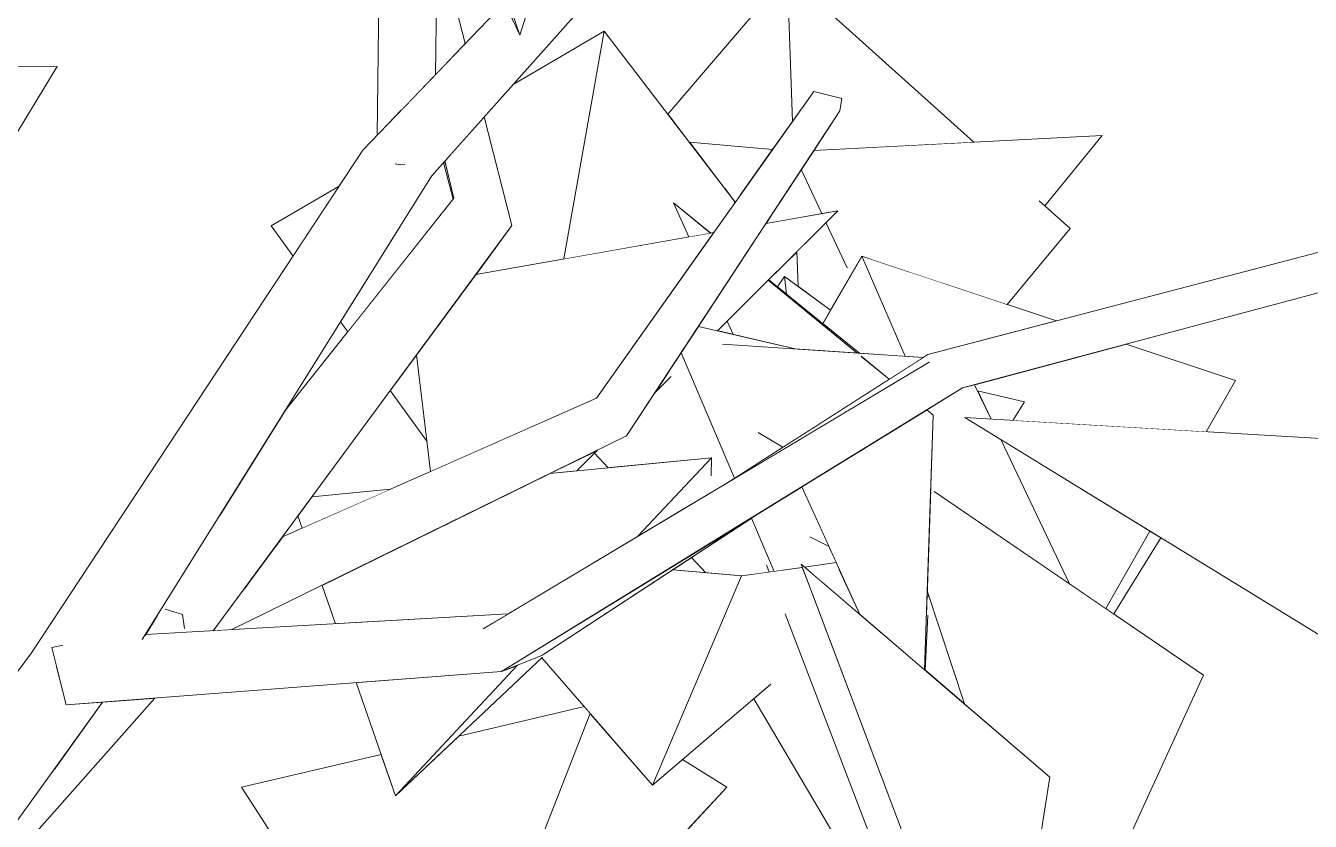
# Model space of a CAD drawing. Header units: millimetres. Extents: x -9413 to 8527, y -300 to 11224.
# Drawn here: x -5548 to -4633, y 3819 to 4386 of the extents above; entities that cross this region are included whole.
import ezdxf

# ---------------------------------------------------------------- set-up
doc = ezdxf.new("R2010")
doc.units = ezdxf.units.MM
doc.header["$MEASUREMENT"] = 0
doc.linetypes.add('Wipeout_Contour', pattern=[1000, 0, -1000])
doc.layers.add('Interior - Furniture', color=7, linetype='Continuous')
doc.layers.add('Interior - Furniture _Pen_No__4', color=7, linetype='Continuous', lineweight=20, true_color=0x029e21)

# ---------------------------------------------------------------- blocks, each defined once
blk = doc.blocks.new('Section Elem_40_6')
at = {"color": 254, "linetype": 'Wipeout_Contour', "lineweight": 0, "ltscale": 38577.177455}
blk.add_wipeout([(-4643.34, 4607.21), (-4739.45, 4570.62), (-4587.43, 4351.34), (-4582.75, 4370.26), (-4625.49, 4424.48), (-4556.63, 4486.99)], dxfattribs=at).dxf.layer = 'Interior - Furniture'
at = {"color": 254, "linetype": 'Wipeout_Contour', "lineweight": 0, "ltscale": 27417.792332}
blk.add_wipeout([(-5256.01, 4351.29), (-5248.76, 4358.83), (-5254.44, 4450.57), (-5254.6, 4450.57)], dxfattribs=at).dxf.layer = 'Interior - Furniture'
at = {"color": 254, "linetype": 'Wipeout_Contour', "lineweight": 0, "ltscale": 26978.471632}
blk.add_wipeout([(-5363.67, 4110.94), (-5410.9, 4035.17), (-5201.54, 4243.79), (-5242.84, 4263.33)], dxfattribs=at).dxf.layer = 'Interior - Furniture'
at = {"color": 254, "linetype": 'Wipeout_Contour', "lineweight": 0, "ltscale": 19043.251178}
blk.add_wipeout([(-4853.4, 4091.28), (-4853.37, 4091.23), (-4853.35, 4091.25)], dxfattribs=at).dxf.layer = 'Interior - Furniture'
at = {"color": 254, "linetype": 'Wipeout_Contour', "lineweight": 0, "ltscale": 20203.102348}
blk.add_wipeout([(-5462.57, 3952.28), (-5430.54, 3954.11), (-5454.28, 3965.59)], dxfattribs=at).dxf.layer = 'Interior - Furniture'
at = {"color": 254, "linetype": 'Wipeout_Contour', "lineweight": 0, "ltscale": 20199.575266}
blk.add_wipeout([(-5528.97, 3854.26), (-5468.49, 3906.11), (-5493.01, 3904.24)], dxfattribs=at).dxf.layer = 'Interior - Furniture'
at = {"color": 254, "linetype": 'Wipeout_Contour', "lineweight": 0, "ltscale": 38416.96079}
blk.add_wipeout([(-4525.43, 4681.15), (-4653.84, 4621.76), (-4480.36, 4381.25), (-4458.16, 4505.36), (-4509.6, 4444.07), (-4464.81, 4599.29)], dxfattribs=at).dxf.layer = 'Interior - Furniture'
at = {"color": 254, "linetype": 'Wipeout_Contour', "lineweight": 0, "ltscale": 20529.515937}
blk.add_wipeout([(-5234.71, 4373.45), (-5254.44, 4450.57), (-5248.76, 4358.83)], dxfattribs=at).dxf.layer = 'Interior - Furniture'
at = {"color": 254, "linetype": 'Wipeout_Contour', "lineweight": 0, "ltscale": 20315.969781}
blk.add_wipeout([(-5249.25, 4289.88), (-5242.84, 4263.33), (-5244.8, 4294.88)], dxfattribs=at).dxf.layer = 'Interior - Furniture'
at = {"color": 254, "linetype": 'Wipeout_Contour', "lineweight": 0, "ltscale": 26564.107966}
blk.add_wipeout([(-5364.85, 4022.06), (-5370.91, 4013.84), (-5118.75, 4110.79), (-5141.33, 4120.75)], dxfattribs=at).dxf.layer = 'Interior - Furniture'
at = {"color": 254, "linetype": 'Wipeout_Contour', "lineweight": 0, "ltscale": 20185.382031}
blk.add_wipeout([(-5448.4, 3970.31), (-5436.21, 3966.58), (-5408.56, 3979.14)], dxfattribs=at).dxf.layer = 'Interior - Furniture'
at = {"color": 254, "linetype": 'Wipeout_Contour', "lineweight": 0, "ltscale": 40379.005086}
blk.add_wipeout([(-5553.72, 3819.86), (-5569.79, 3795.46), (-5559.9, 3789.34), (-5455.69, 3907.09), (-5468.49, 3906.11), (-5528.97, 3854.26)], dxfattribs=at).dxf.layer = 'Interior - Furniture'
at = {"color": 254, "linetype": 'Wipeout_Contour', "lineweight": 0, "ltscale": 19791.815747}
blk.add_wipeout([(-5141.33, 4120.75), (-4966.59, 4334.3), (-4986.64, 4339.44)], dxfattribs=at).dxf.layer = 'Interior - Furniture'
at = {"color": 254, "linetype": 'Wipeout_Contour', "lineweight": 0, "ltscale": 33804.824907}
blk.add_wipeout([(-5229.16, 4312.43), (-5244.8, 4294.88), (-5242.84, 4263.33), (-5201.54, 4243.79), (-5221.35, 4321.21)], dxfattribs=at).dxf.layer = 'Interior - Furniture'
at = {"color": 254, "linetype": 'Wipeout_Contour', "lineweight": 0, "ltscale": 26679.014501}
blk.add_wipeout([(-5390.39, 3987.39), (-5118.75, 4110.79), (-5370.91, 4013.84), (-5371.78, 4012.66)], dxfattribs=at).dxf.layer = 'Interior - Furniture'
at = {"color": 254, "linetype": 'Wipeout_Contour', "lineweight": 0, "ltscale": 20160.797614}
blk.add_wipeout([(-5436.21, 3966.58), (-5412.96, 3975.94), (-5408.56, 3979.14)], dxfattribs=at).dxf.layer = 'Interior - Furniture'
at = {"color": 254, "linetype": 'Wipeout_Contour', "lineweight": 0, "ltscale": 47431.457919}
blk.add_wipeout([(-5602.97, 3859.62), (-5605.7, 3829.35), (-5568.85, 3829.15), (-5494.52, 3904.12), (-5519.04, 3902.25), (-5525.84, 3929.5), (-5543.55, 3939.26)], dxfattribs=at).dxf.layer = 'Interior - Furniture'
at = {"color": 254, "linetype": 'Wipeout_Contour', "lineweight": 0, "ltscale": 27073.464807}
blk.add_wipeout([(-5249.55, 4289.54), (-5250.32, 4288.67), (-5243.44, 4262.58), (-5243.18, 4262.9)], dxfattribs=at).dxf.layer = 'Interior - Furniture'
at = {"color": 254, "linetype": 'Wipeout_Contour', "lineweight": 0, "ltscale": 26530.253213}
blk.add_wipeout([(-5390.39, 3987.39), (-5392.87, 3984.03), (-5119.93, 4093.92), (-5118.75, 4110.79)], dxfattribs=at).dxf.layer = 'Interior - Furniture'
at = {"color": 254, "linetype": 'Wipeout_Contour', "lineweight": 0, "ltscale": 40480.059842}
blk.add_wipeout([(-5559.8, 3829.1), (-5579.05, 3801.19), (-5570.82, 3796.1), (-5493.01, 3904.24), (-5494.52, 3904.12), (-5568.85, 3829.15)], dxfattribs=at).dxf.layer = 'Interior - Furniture'
at = {"color": 254, "linetype": 'Wipeout_Contour', "lineweight": 0, "ltscale": 19745.324354}
blk.add_wipeout([(-4966.59, 4334.3), (-5141.33, 4120.75), (-5118.75, 4110.79)], dxfattribs=at).dxf.layer = 'Interior - Furniture'
at = {"color": 254, "linetype": 'Wipeout_Contour', "lineweight": 0, "ltscale": 27073.361937}
blk.add_wipeout([(-5249.25, 4289.88), (-5249.55, 4289.54), (-5243.18, 4262.9), (-5242.84, 4263.33)], dxfattribs=at).dxf.layer = 'Interior - Furniture'
at = {"color": 254, "linetype": 'Wipeout_Contour', "lineweight": 0, "ltscale": 26658.710331}
blk.add_wipeout([(-5414.21, 3955.05), (-5400.87, 3955.81), (-5119.93, 4093.92), (-5392.87, 3984.03)], dxfattribs=at).dxf.layer = 'Interior - Furniture'
at = {"color": 254, "linetype": 'Wipeout_Contour', "lineweight": 0, "ltscale": 19744.912624}
blk.add_wipeout([(-5118.75, 4110.79), (-4967.98, 4325.64), (-4966.59, 4334.3)], dxfattribs=at).dxf.layer = 'Interior - Furniture'
at = {"color": 254, "linetype": 'Wipeout_Contour', "lineweight": 0, "ltscale": 20167.795398}
blk.add_wipeout([(-5436.21, 3966.58), (-5434.71, 3956.55), (-5412.96, 3975.94)], dxfattribs=at).dxf.layer = 'Interior - Furniture'
at = {"color": 254, "linetype": 'Wipeout_Contour', "lineweight": 0, "ltscale": 19707.141421}
blk.add_wipeout([(-4967.98, 4325.64), (-5118.75, 4110.79), (-5119.93, 4093.92)], dxfattribs=at).dxf.layer = 'Interior - Furniture'
at = {"color": 254, "linetype": 'Wipeout_Contour', "lineweight": 0, "ltscale": 20193.866235}
blk.add_wipeout([(-5436.21, 3966.58), (-5448.4, 3970.31), (-5434.71, 3956.55)], dxfattribs=at).dxf.layer = 'Interior - Furniture'
at = {"color": 254, "linetype": 'Wipeout_Contour', "lineweight": 0, "ltscale": 47627.775701}
blk.add_wipeout([(-5543.55, 3939.26), (-5258.86, 4279.08), (-5280.12, 4287.14), (-5280.84, 4287.08), (-5284.75, 4287.77), (-5284.82, 4288.92), (-5307.62, 4297.56)], dxfattribs=at).dxf.layer = 'Interior - Furniture'
at = {"color": 254, "linetype": 'Wipeout_Contour', "lineweight": 0, "ltscale": 19817.759858}
blk.add_wipeout([(-5039.04, 4265.36), (-5050.52, 4271.01), (-5042.48, 4260.5)], dxfattribs=at).dxf.layer = 'Interior - Furniture'
at = {"color": 254, "linetype": 'Wipeout_Contour', "lineweight": 0, "ltscale": 19835.735301}
blk.add_wipeout([(-5086.39, 4259.94), (-5060.05, 4238.39), (-5059.79, 4238.43)], dxfattribs=at).dxf.layer = 'Interior - Furniture'
at = {"color": 254, "linetype": 'Wipeout_Contour', "lineweight": 0, "ltscale": 19328.678243}
blk.add_wipeout([(-4905.31, 4151.84), (-5049.78, 4059.48), (-4904.46, 4146.44)], dxfattribs=at).dxf.layer = 'Interior - Furniture'
at = {"color": 254, "linetype": 'Wipeout_Contour', "lineweight": 0, "ltscale": 20447.586289}
blk.add_wipeout([(-5307.62, 4297.56), (-5197.63, 4383.3), (-5206.72, 4402.59)], dxfattribs=at).dxf.layer = 'Interior - Furniture'
at = {"color": 254, "linetype": 'Wipeout_Contour', "lineweight": 0, "ltscale": 40677.860361}
blk.add_wipeout([(-5258.86, 4279.08), (-5543.55, 3939.26), (-5525.84, 3929.5), (-5529.25, 3943.15), (-5521.46, 3944.65), (-5464.81, 3948.68)], dxfattribs=at).dxf.layer = 'Interior - Furniture'
at = {"color": 254, "linetype": 'Wipeout_Contour', "lineweight": 0, "ltscale": 19845.59896}
blk.add_wipeout([(-5060.05, 4238.39), (-5086.39, 4259.94), (-5075.43, 4235.68)], dxfattribs=at).dxf.layer = 'Interior - Furniture'
at = {"color": 254, "linetype": 'Wipeout_Contour', "lineweight": 0, "ltscale": 18886.095886}
blk.add_wipeout([(-4905.31, 4151.84), (-4572.1, 4229.48), (-4564.22, 4241.3)], dxfattribs=at).dxf.layer = 'Interior - Furniture'
at = {"layer": 'Interior - Furniture _Pen_No__4', "linetype": 'Continuous'}
blk.add_line((-5602.97, 3859.62), (-5543.55, 3939.26), dxfattribs=at)
at = {"color": 254, "linetype": 'Wipeout_Contour', "lineweight": 0, "ltscale": 67985.955204}
blk.add_wipeout([(-5307.62, 4297.56), (-5284.82, 4288.92), (-5280.75, 4293.73), (-5277.84, 4287.32), (-5280.12, 4287.14), (-5258.86, 4279.08), (-5094.42, 4463.74), (-5193.64, 4386.41), (-5195.82, 4379.45), (-5197.63, 4383.3)], dxfattribs=at).dxf.layer = 'Interior - Furniture'
at = {"color": 254, "linetype": 'Wipeout_Contour', "lineweight": 0, "ltscale": 28531.150133}
blk.add_wipeout([(-5782.41, 4358.52), (-5783.67, 4355.3), (-5641.45, 4166.26), (-5525.29, 4357.18)], dxfattribs=at).dxf.layer = 'Interior - Furniture'
at = {"color": 254, "linetype": 'Wipeout_Contour', "lineweight": 0, "ltscale": 20493.787142}
blk.add_wipeout([(-5324.59, 4271.8), (-5372.86, 4243.51), (-5357.35, 4222.05)], dxfattribs=at).dxf.layer = 'Interior - Furniture'
at = {"color": 254, "linetype": 'Wipeout_Contour', "lineweight": 0, "ltscale": 26772.293414}
blk.add_wipeout([(-5343.9, 4050.52), (-5353.9, 4036.94), (-5350.87, 4028.24), (-5288.01, 4055.99)], dxfattribs=at).dxf.layer = 'Interior - Furniture'
at = {"color": 254, "linetype": 'Wipeout_Contour', "lineweight": 0, "ltscale": 26579.693109}
blk.add_wipeout([(-5462.57, 3952.28), (-5463.2, 3951.27), (-5222.08, 3956.37), (-5204.17, 3967.09)], dxfattribs=at).dxf.layer = 'Interior - Furniture'
at = {"layer": 'Interior - Furniture _Pen_No__4', "linetype": 'Continuous'}
for p, q in [((-5525.29, 4357.18), (-5782.41, 4358.52)), ((-5641.45, 4166.26), (-5525.29, 4357.18)), ((-5357.35, 4222.05), (-5372.86, 4243.51)), ((-5350.87, 4028.24), (-5353.9, 4036.94)), ((-5448.43, 3970.32), (-5436.21, 3966.58))]:
    blk.add_line(p, q, dxfattribs=at)
at = {"color": 254, "linetype": 'Wipeout_Contour', "lineweight": 0, "ltscale": 34570.188518}
blk.add_wipeout([(-5294.34, 4536.57), (-5297.58, 4308.01), (-5280.29, 4326.01), (-5277.09, 4551.97), (-5279.44, 4556.97)], dxfattribs=at).dxf.layer = 'Interior - Furniture'
at = {"color": 254, "linetype": 'Wipeout_Contour', "lineweight": 0, "ltscale": 33224.883915}
blk.add_wipeout([(-5005.43, 4422.74), (-5090.44, 4323.23), (-5075.15, 4303.23), (-5016.01, 4297.92), (-5001.77, 4318.05)], dxfattribs=at).dxf.layer = 'Interior - Furniture'
at = {"color": 254, "linetype": 'Wipeout_Contour', "lineweight": 0, "ltscale": 27219.191488}
blk.add_wipeout([(-5280.75, 4293.73), (-5284.82, 4288.92), (-5284.75, 4287.77), (-5280.84, 4287.08)], dxfattribs=at).dxf.layer = 'Interior - Furniture'
at = {"color": 254, "linetype": 'Wipeout_Contour', "lineweight": 0, "ltscale": 33611.999928}
blk.add_wipeout([(-5529.25, 3943.15), (-5222.08, 3956.37), (-5463.2, 3951.27), (-5464.81, 3948.68), (-5521.46, 3944.65)], dxfattribs=at).dxf.layer = 'Interior - Furniture'
at = {"layer": 'Interior - Furniture _Pen_No__4', "linetype": 'Continuous'}
blk.add_line((-5297.58, 4308.01), (-5294.34, 4536.57), dxfattribs=at)
at = {"color": 254, "linetype": 'Wipeout_Contour', "lineweight": 0, "ltscale": 27537.921931}
blk.add_wipeout([(-5280.29, 4326.01), (-5256.01, 4351.29), (-5253.86, 4502.66), (-5277.09, 4551.97)], dxfattribs=at).dxf.layer = 'Interior - Furniture'
at = {"color": 254, "linetype": 'Wipeout_Contour', "lineweight": 0, "ltscale": 46158.207307}
blk.add_wipeout([(-5005.43, 4422.74), (-5001.77, 4318.05), (-4986.64, 4339.44), (-4966.59, 4334.3), (-4967.98, 4325.64), (-4986.51, 4297.39), (-4872.56, 4303.27)], dxfattribs=at).dxf.layer = 'Interior - Furniture'
at = {"color": 254, "linetype": 'Wipeout_Contour', "lineweight": 0, "ltscale": 26475.697523}
blk.add_wipeout([(-5016.01, 4297.92), (-5075.15, 4303.23), (-5050.52, 4271.01), (-5039.04, 4265.36)], dxfattribs=at).dxf.layer = 'Interior - Furniture'
at = {"color": 254, "linetype": 'Wipeout_Contour', "lineweight": 0, "ltscale": 20407.101752}
blk.add_wipeout([(-5280.75, 4293.73), (-5280.84, 4287.08), (-5277.84, 4287.32)], dxfattribs=at).dxf.layer = 'Interior - Furniture'
at = {"color": 254, "linetype": 'Wipeout_Contour', "lineweight": 0, "ltscale": 19865.974816}
blk.add_wipeout([(-5222.08, 3956.37), (-5529.25, 3943.15), (-5208.92, 3925.97)], dxfattribs=at).dxf.layer = 'Interior - Furniture'
at = {"layer": 'Interior - Furniture _Pen_No__4', "linetype": 'Continuous'}
for p, q in [((-5005.43, 4422.74), (-5001.77, 4318.05)), ((-4986.64, 4339.44), (-4966.59, 4334.3)), ((-4966.59, 4334.3), (-4967.98, 4325.64)), ((-5436.21, 3966.58), (-5434.7, 3956.52))]:
    blk.add_line(p, q, dxfattribs=at)
at = {"color": 254, "linetype": 'Wipeout_Contour', "lineweight": 0, "ltscale": 20072.909161}
blk.add_wipeout([(-5529.25, 3943.15), (-5519.04, 3902.25), (-5208.92, 3925.97)], dxfattribs=at).dxf.layer = 'Interior - Furniture'
at = {"layer": 'Interior - Furniture _Pen_No__4', "linetype": 'Continuous'}
for p, q in [((-5521.44, 3944.66), (-5529.25, 3943.15)), ((-5529.25, 3943.15), (-5519.04, 3902.25)), ((-5559.9, 3789.34), (-5455.69, 3907.09)), ((-5570.82, 3796.1), (-5493.01, 3904.24))]:
    blk.add_line(p, q, dxfattribs=at)
at = {"color": 254, "linetype": 'Wipeout_Contour', "lineweight": 0, "ltscale": 19476.177604}
blk.add_wipeout([(-5025.44, 4038.92), (-5208.92, 3925.97), (-5180.15, 3937.31)], dxfattribs=at).dxf.layer = 'Interior - Furniture'
at = {"color": 254, "linetype": 'Wipeout_Contour', "lineweight": 0, "ltscale": 71417.046743}
blk.add_wipeout([(-5394.17, 3843.46), (-5322.22, 3732.35), (-5299.13, 3746.43), (-5311.04, 3715.09), (-5268.32, 3649.13), (-5236.51, 3664.05), (-5145.69, 3896.05), (-5149.95, 3900.95), (-5239.41, 3879.89), (-5284.41, 3837.44), (-5294.67, 3866.89)], dxfattribs=at).dxf.layer = 'Interior - Furniture'
at = {"layer": 'Interior - Furniture _Pen_No__4', "linetype": 'Continuous'}
blk.add_line((-5322.22, 3732.35), (-5394.17, 3843.46), dxfattribs=at)
at = {"color": 254, "linetype": 'Wipeout_Contour', "lineweight": 0, "ltscale": 19366.780835}
blk.add_wipeout([(-5222.08, 3956.37), (-4880.58, 4128.08), (-4904.46, 4146.44)], dxfattribs=at).dxf.layer = 'Interior - Furniture'
at = {"color": 254, "linetype": 'Wipeout_Contour', "lineweight": 0, "ltscale": 38331.436597}
blk.add_wipeout([(-5145.69, 3896.05), (-5236.51, 3664.05), (-5198.51, 3681.89), (-5048.45, 3843.46), (-5080.09, 3863.21), (-5101.34, 3845.08)], dxfattribs=at).dxf.layer = 'Interior - Furniture'
at = {"color": 254, "linetype": 'Wipeout_Contour', "lineweight": 0, "ltscale": 19076.561362}
blk.add_wipeout([(-4572.1, 4229.48), (-4905.31, 4151.84), (-4904.46, 4146.44)], dxfattribs=at).dxf.layer = 'Interior - Furniture'
at = {"color": 254, "linetype": 'Wipeout_Contour', "lineweight": 0, "ltscale": 19465.997847}
blk.add_wipeout([(-4880.58, 4128.08), (-5222.08, 3956.37), (-5208.92, 3925.97)], dxfattribs=at).dxf.layer = 'Interior - Furniture'
at = {"color": 254, "linetype": 'Wipeout_Contour', "lineweight": 0, "ltscale": 18858.57416}
blk.add_wipeout([(-4904.46, 4146.44), (-4557.03, 4214.73), (-4572.1, 4229.48)], dxfattribs=at).dxf.layer = 'Interior - Furniture'
at = {"color": 254, "linetype": 'Wipeout_Contour', "lineweight": 0, "ltscale": 84911.256727}
blk.add_wipeout([(-5140.52, 4083.8), (-5142.76, 4081.57), (-5133.08, 4071.17), (-5059.48, 4078.38), (-5059.72, 4065.33), (-5074.81, 4044.5), (-5049.78, 4059.48), (-5043.08, 4063.76), (-5081.08, 4153.17), (-5089.77, 4139.92), (-5088.07, 4136.11), (-5100.2, 4124.02), (-5119.93, 4093.92)], dxfattribs=at).dxf.layer = 'Interior - Furniture'
at = {"color": 254, "linetype": 'Wipeout_Contour', "lineweight": 0, "ltscale": 51457.879618}
blk.add_wipeout([(-5073.58, 4007.3), (-5063.42, 3996.4), (-5038, 3994.14), (-5019.81, 3996.68), (-5020.19, 4002.04), (-5016.27, 3997.17), (-5014.86, 3997.37), (-5030.97, 4035.28)], dxfattribs=at).dxf.layer = 'Interior - Furniture'
at = {"color": 254, "linetype": 'Wipeout_Contour', "lineweight": 0, "ltscale": 25269.408445}
blk.add_wipeout([(-4905.88, 3980), (-4904.87, 3979.49), (-4904.82, 3980.63), (-4905.76, 3983.52)], dxfattribs=at).dxf.layer = 'Interior - Furniture'
at = {"color": 254, "linetype": 'Wipeout_Contour', "lineweight": 0, "ltscale": 25188.12562}
blk.add_wipeout([(-4906.32, 3967.36), (-4907.71, 3927.15), (-4907.18, 3926.7), (-4905.45, 3966.07)], dxfattribs=at).dxf.layer = 'Interior - Furniture'
at = {"color": 254, "linetype": 'Wipeout_Contour', "lineweight": 0, "ltscale": 26171.541051}
blk.add_wipeout([(-5208.92, 3925.97), (-5312.49, 3918.05), (-5284.41, 3837.44), (-5197.6, 3930.43)], dxfattribs=at).dxf.layer = 'Interior - Furniture'
at = {"layer": 'Interior - Furniture _Pen_No__4', "linetype": 'Continuous'}
blk.add_line((-5394.17, 3843.46), (-5294.67, 3866.89), dxfattribs=at)
at = {"color": 254, "linetype": 'Wipeout_Contour', "lineweight": 0, "ltscale": 19021.406603}
blk.add_wipeout([(-4557.03, 4214.73), (-4904.46, 4146.44), (-4880.58, 4128.08)], dxfattribs=at).dxf.layer = 'Interior - Furniture'
at = {"color": 254, "linetype": 'Wipeout_Contour', "lineweight": 0, "ltscale": 52099.566916}
blk.add_wipeout([(-5068.75, 4171.98), (-5081.08, 4153.17), (-5043.08, 4063.76), (-5008.65, 4085.77), (-5026.21, 4096.4), (-5051.44, 4159.37), (-4999.87, 4155.93), (-4999.86, 4156.06)], dxfattribs=at).dxf.layer = 'Interior - Furniture'
at = {"color": 254, "linetype": 'Wipeout_Contour', "lineweight": 0, "ltscale": 44955.741354}
blk.add_wipeout([(-5030.97, 4035.28), (-5014.86, 3997.37), (-5008.98, 3998.19), (-4989.33, 4021.86), (-4975.7, 4015.03), (-4994.98, 4057.67), (-5025.44, 4038.92)], dxfattribs=at).dxf.layer = 'Interior - Furniture'
at = {"color": 254, "linetype": 'Wipeout_Contour', "lineweight": 0, "ltscale": 38804.505711}
blk.add_wipeout([(-5180.22, 3935.74), (-5101.34, 3845.08), (-5038, 3994.14), (-5086.99, 3998.49), (-5177.52, 3939.04), (-5179.67, 3936.25)], dxfattribs=at).dxf.layer = 'Interior - Furniture'
at = {"color": 254, "linetype": 'Wipeout_Contour', "lineweight": 0, "ltscale": 33256.648614}
blk.add_wipeout([(-5227.21, 4208.95), (-5269.42, 4151.64), (-5259.43, 4068.61), (-5141.33, 4120.75), (-5057.85, 4238.78)], dxfattribs=at).dxf.layer = 'Interior - Furniture'
at = {"color": 254, "linetype": 'Wipeout_Contour', "lineweight": 0, "ltscale": 26025.429198}
blk.add_wipeout([(-5018.74, 4205.26), (-5019.11, 4204.9), (-4955.64, 4152.98), (-4953.91, 4152.86)], dxfattribs=at).dxf.layer = 'Interior - Furniture'
at = {"color": 254, "linetype": 'Wipeout_Contour', "lineweight": 0, "ltscale": 25447.371031}
blk.add_wipeout([(-4869.94, 4126.04), (-4860.33, 4105.86), (-4844.78, 4104.94), (-4836.42, 4118.29)], dxfattribs=at).dxf.layer = 'Interior - Furniture'
at = {"color": 254, "linetype": 'Wipeout_Contour', "lineweight": 0, "ltscale": 31865.483049}
blk.add_wipeout([(-4906.05, 4112.41), (-4994.98, 4057.67), (-4953.85, 3966.67), (-4907.71, 3927.15), (-4901.44, 4108.64)], dxfattribs=at).dxf.layer = 'Interior - Furniture'
at = {"color": 254, "linetype": 'Wipeout_Contour', "lineweight": 0, "ltscale": 19251.61787}
blk.add_wipeout([(-5020.19, 4002.04), (-5019.81, 3996.68), (-5018.23, 3996.9)], dxfattribs=at).dxf.layer = 'Interior - Furniture'
at = {"color": 254, "linetype": 'Wipeout_Contour', "lineweight": 0, "ltscale": 32566.851388}
blk.add_wipeout([(-5197.6, 3930.43), (-5284.41, 3837.44), (-5179.67, 3936.25), (-5177.52, 3939.04), (-5180.15, 3937.31)], dxfattribs=at).dxf.layer = 'Interior - Furniture'
at = {"layer": 'Interior - Furniture _Pen_No__4', "linetype": 'Continuous'}
for p, q in [((-5284.41, 3837.44), (-5179.66, 3936.26)), ((-5208.92, 3925.97), (-5180.15, 3937.31)), ((-5519.04, 3902.25), (-5208.92, 3925.97)), ((-5197.6, 3930.43), (-5284.41, 3837.44)), ((-5208.92, 3925.97), (-5208.65, 3926.14)), ((-5284.41, 3837.44), (-5312.49, 3918.05)), ((-5239.41, 3879.89), (-5149.95, 3900.95)), ((-5145.69, 3896.05), (-5236.51, 3664.05))]:
    blk.add_line(p, q, dxfattribs=at)
at = {"color": 254, "linetype": 'Wipeout_Contour', "lineweight": 0, "ltscale": 40398.412208}
blk.add_wipeout([(-5201.54, 4243.79), (-5227.21, 4208.95), (-5164.58, 4219.98), (-5135.74, 4382.46), (-5200.71, 4344.39), (-5221.35, 4321.21)], dxfattribs=at).dxf.layer = 'Interior - Furniture'
at = {"color": 254, "linetype": 'Wipeout_Contour', "lineweight": 0, "ltscale": 33839.622185}
blk.add_wipeout([(-5258.86, 4279.08), (-5323.55, 4175.3), (-5318.35, 4168.1), (-5243.44, 4262.58), (-5250.32, 4288.67)], dxfattribs=at).dxf.layer = 'Interior - Furniture'
at = {"color": 254, "linetype": 'Wipeout_Contour', "lineweight": 0, "ltscale": 39109.18185}
blk.add_wipeout([(-5019.11, 4204.9), (-5048.34, 4175.74), (-5044.06, 4166.27), (-4999.86, 4156.06), (-4999.87, 4155.93), (-4955.64, 4152.98)], dxfattribs=at).dxf.layer = 'Interior - Furniture'
at = {"color": 254, "linetype": 'Wipeout_Contour', "lineweight": 0, "ltscale": 20080.840713}
blk.add_wipeout([(-5269.42, 4151.64), (-5288.11, 4126.26), (-5262.03, 4090.19)], dxfattribs=at).dxf.layer = 'Interior - Furniture'
at = {"color": 254, "linetype": 'Wipeout_Contour', "lineweight": 0, "ltscale": 19677.348236}
blk.add_wipeout([(-5089.77, 4139.92), (-5100.2, 4124.02), (-5088.07, 4136.11)], dxfattribs=at).dxf.layer = 'Interior - Furniture'
at = {"color": 254, "linetype": 'Wipeout_Contour', "lineweight": 0, "ltscale": 18481.117314}
blk.add_wipeout([(-4514.91, 3883.39), (-4590.23, 4089.91), (-4878.91, 4106.95)], dxfattribs=at).dxf.layer = 'Interior - Furniture'
at = {"color": 254, "linetype": 'Wipeout_Contour', "lineweight": 0, "ltscale": 19714.268473}
blk.add_wipeout([(-5140.52, 4083.8), (-5174.46, 4067.12), (-5155.38, 4068.99)], dxfattribs=at).dxf.layer = 'Interior - Furniture'
at = {"color": 254, "linetype": 'Wipeout_Contour', "lineweight": 0, "ltscale": 44791.11208}
blk.add_wipeout([(-4989.33, 4021.86), (-5008.98, 3998.19), (-4994.74, 4000.18), (-4995.58, 4002.41), (-4993.23, 4000.39), (-4970.52, 4003.56), (-4975.7, 4015.03)], dxfattribs=at).dxf.layer = 'Interior - Furniture'
at = {"color": 254, "linetype": 'Wipeout_Contour', "lineweight": 0, "ltscale": 19249.406}
blk.add_wipeout([(-5020.19, 4002.04), (-5018.23, 3996.9), (-5016.27, 3997.17)], dxfattribs=at).dxf.layer = 'Interior - Furniture'
at = {"layer": 'Interior - Furniture _Pen_No__4', "linetype": 'Continuous'}
for p, q in [((-5201.54, 4243.79), (-5221.35, 4321.21)), ((-5284.78, 4287.77), (-5280.84, 4287.08)), ((-5280.84, 4287.08), (-5277.82, 4287.32)), ((-5243.44, 4262.58), (-5250.32, 4288.67)), ((-5242.84, 4263.33), (-5249.25, 4289.88)), ((-5372.86, 4243.51), (-5324.59, 4271.8)), ((-5363.67, 4110.94), (-5242.84, 4263.33)), ((-5318.35, 4168.1), (-5323.55, 4175.3)), ((-5088.06, 4136.12), (-5100.2, 4124.02)), ((-5262.03, 4090.19), (-5288.11, 4126.26)), ((-4975.7, 4015.03), (-4989.37, 4021.88))]:
    blk.add_line(p, q, dxfattribs=at)
at = {"color": 254, "linetype": 'Wipeout_Contour', "lineweight": 0, "ltscale": 19352.036514}
blk.add_wipeout([(-4981.35, 4103.23), (-4932.78, 4134.28), (-4952.73, 4150.6)], dxfattribs=at).dxf.layer = 'Interior - Furniture'
at = {"color": 254, "linetype": 'Wipeout_Contour', "lineweight": 0, "ltscale": 31377.172771}
blk.add_wipeout([(-4853.37, 4091.23), (-4804.44, 3988.42), (-4778.63, 3970.82), (-4747.26, 4026.1), (-4853.35, 4091.25)], dxfattribs=at).dxf.layer = 'Interior - Furniture'
at = {"color": 254, "linetype": 'Wipeout_Contour', "lineweight": 0, "ltscale": 25907.887214}
blk.add_wipeout([(-4980.2, 4174.11), (-4953.91, 4152.86), (-4921.55, 4150.71), (-4952.4, 4221.89)], dxfattribs=at).dxf.layer = 'Interior - Furniture'
at = {"color": 254, "linetype": 'Wipeout_Contour', "lineweight": 0, "ltscale": 49779.158867}
blk.add_wipeout([(-4903.32, 4054.18), (-4905.76, 3983.52), (-4879.34, 3902.86), (-4818.38, 3850.65), (-4832.78, 3760.69), (-4812.15, 3697.7), (-4709.08, 3923.39), (-4900.78, 4054.12)], dxfattribs=at).dxf.layer = 'Interior - Furniture'
at = {"layer": 'Interior - Furniture _Pen_No__4', "linetype": 'Continuous'}
blk.add_line((-4812.15, 3697.7), (-4709.08, 3923.39), dxfattribs=at)
at = {"color": 254, "linetype": 'Wipeout_Contour', "lineweight": 0, "ltscale": 26233.79345}
blk.add_wipeout([(-5068.75, 4171.98), (-5055.24, 4168.86), (-4969.55, 4254.33), (-5020.65, 4245.33)], dxfattribs=at).dxf.layer = 'Interior - Furniture'
at = {"color": 254, "linetype": 'Wipeout_Contour', "lineweight": 0, "ltscale": 32171.441204}
blk.add_wipeout([(-4813.8, 4175.84), (-4952.4, 4221.89), (-4921.55, 4150.71), (-4908.45, 4149.83), (-4905.31, 4151.84)], dxfattribs=at).dxf.layer = 'Interior - Furniture'
at = {"color": 254, "linetype": 'Wipeout_Contour', "lineweight": 0, "ltscale": 24859.454879}
blk.add_wipeout([(-4778.63, 3970.82), (-4772.98, 3966.97), (-4739.36, 4021.25), (-4747.26, 4026.1)], dxfattribs=at).dxf.layer = 'Interior - Furniture'
at = {"color": 254, "linetype": 'Wipeout_Contour', "lineweight": 0, "ltscale": 25252.222364}
blk.add_wipeout([(-5017.13, 3916.92), (-5029.2, 3906.62), (-4899.42, 3686.08), (-5006.82, 3967.07)], dxfattribs=at).dxf.layer = 'Interior - Furniture'
at = {"layer": 'Interior - Furniture _Pen_No__4', "linetype": 'Continuous'}
for p, q in [((-4778.63, 3970.82), (-4747.26, 4026.1)), ((-4772.98, 3966.97), (-4739.36, 4021.25))]:
    blk.add_line(p, q, dxfattribs=at)
at = {"color": 254, "linetype": 'Wipeout_Contour', "lineweight": 0, "ltscale": 46466.721671}
blk.add_wipeout([(-5135.74, 4382.46), (-5164.58, 4219.98), (-5075.43, 4235.68), (-5086.39, 4259.94), (-5059.79, 4238.43), (-5057.85, 4238.78), (-5042.48, 4260.5)], dxfattribs=at).dxf.layer = 'Interior - Furniture'
at = {"color": 254, "linetype": 'Wipeout_Contour', "lineweight": 0, "ltscale": 25755.3771}
blk.add_wipeout([(-4945.78, 4219.69), (-4848.96, 4187.52), (-4804.06, 4241.68), (-4825.94, 4261.36)], dxfattribs=at).dxf.layer = 'Interior - Furniture'
at = {"color": 254, "linetype": 'Wipeout_Contour', "lineweight": 0, "ltscale": 19715.15139}
blk.add_wipeout([(-5015.22, 4253.61), (-5020.65, 4245.33), (-5004.28, 4248.21)], dxfattribs=at).dxf.layer = 'Interior - Furniture'
at = {"color": 254, "linetype": 'Wipeout_Contour', "lineweight": 0, "ltscale": 32700.467218}
blk.add_wipeout([(-5018.74, 4205.26), (-5012.29, 4200.04), (-5007.31, 4207.41), (-4997.64, 4200.35), (-4998.52, 4225.43)], dxfattribs=at).dxf.layer = 'Interior - Furniture'
at = {"color": 254, "linetype": 'Wipeout_Contour', "lineweight": 0, "ltscale": 19646.144696}
blk.add_wipeout([(-5055.24, 4168.86), (-5044.06, 4166.27), (-5048.34, 4175.74)], dxfattribs=at).dxf.layer = 'Interior - Furniture'
at = {"color": 254, "linetype": 'Wipeout_Contour', "lineweight": 0, "ltscale": 45270.980584}
blk.add_wipeout([(-5051.44, 4159.37), (-5026.21, 4096.4), (-5008.65, 4085.77), (-4981.35, 4103.23), (-4952.73, 4150.6), (-4932.78, 4134.28), (-4908.45, 4149.83)], dxfattribs=at).dxf.layer = 'Interior - Furniture'
at = {"color": 254, "linetype": 'Wipeout_Contour', "lineweight": 0, "ltscale": 44284.76565}
blk.add_wipeout([(-4872.01, 4130.38), (-4869.94, 4126.04), (-4836.42, 4118.29), (-4844.78, 4104.94), (-4707.13, 4096.81), (-4686.31, 4133.49), (-4764.01, 4159.3)], dxfattribs=at).dxf.layer = 'Interior - Furniture'
at = {"color": 254, "linetype": 'Wipeout_Contour', "lineweight": 0, "ltscale": 25038.214716}
blk.add_wipeout([(-5006.82, 3967.07), (-4899.42, 3686.08), (-4885.75, 3711.81), (-4988.2, 3982.87)], dxfattribs=at).dxf.layer = 'Interior - Furniture'
at = {"layer": 'Interior - Furniture _Pen_No__4', "linetype": 'Continuous'}
for p, q in [((-5090.44, 4323.23), (-5005.43, 4422.74)), ((-5042.48, 4260.5), (-5135.74, 4382.46)), ((-5075.15, 4303.23), (-5016.01, 4297.92)), ((-5059.79, 4238.43), (-5086.39, 4259.94)), ((-5060.05, 4238.39), (-5086.39, 4259.94)), ((-5086.39, 4259.94), (-5075.43, 4235.68)), ((-5227.21, 4208.95), (-5057.85, 4238.78)), ((-5048.34, 4175.74), (-5044.06, 4166.27)), ((-4908.45, 4149.83), (-5051.47, 4159.37)), ((-4686.31, 4133.49), (-4764.01, 4159.3)), ((-4932.78, 4134.28), (-4952.75, 4150.62)), ((-4904.71, 4146.28), (-4904.46, 4146.44)), ((-4707.13, 4096.81), (-4686.31, 4133.49)), ((-5026.25, 4096.42), (-5008.65, 4085.77))]:
    blk.add_line(p, q, dxfattribs=at)
at = {"color": 254, "linetype": 'Wipeout_Contour', "lineweight": 0, "ltscale": 34344.366933}
blk.add_wipeout([(-5240.51, 4509.96), (-5195.82, 4379.45), (-5168.82, 4465.53), (-5225.5, 4530.4), (-5226.55, 4487.08)], dxfattribs=at).dxf.layer = 'Interior - Furniture'
at = {"color": 254, "linetype": 'Wipeout_Contour', "lineweight": 0, "ltscale": 26269.675936}
blk.add_wipeout([(-5015.22, 4253.61), (-5004.28, 4248.21), (-4980.83, 4252.34), (-4995.46, 4283.75)], dxfattribs=at).dxf.layer = 'Interior - Furniture'
at = {"color": 254, "linetype": 'Wipeout_Contour', "lineweight": 0, "ltscale": 39134.420202}
blk.add_wipeout([(-4988.04, 4235.89), (-4998.52, 4225.43), (-4997.64, 4200.35), (-4974.69, 4183.58), (-4955.68, 4216.25), (-4962.85, 4213.75)], dxfattribs=at).dxf.layer = 'Interior - Furniture'
at = {"color": 254, "linetype": 'Wipeout_Contour', "lineweight": 0, "ltscale": 19610.936415}
blk.add_wipeout([(-5012.29, 4200.04), (-5005.87, 4194.85), (-5007.31, 4207.41)], dxfattribs=at).dxf.layer = 'Interior - Furniture'
at = {"color": 254, "linetype": 'Wipeout_Contour', "lineweight": 0, "ltscale": 63630.999001}
blk.add_wipeout([(-4906.05, 4112.41), (-4901.44, 4108.64), (-4903.32, 4054.18), (-4900.78, 4054.12), (-4804.44, 3988.42), (-4853.4, 4091.28), (-4878.91, 4106.95), (-4860.33, 4105.86), (-4872.01, 4130.38), (-4880.58, 4128.08)], dxfattribs=at).dxf.layer = 'Interior - Furniture'
at = {"color": 254, "linetype": 'Wipeout_Contour', "lineweight": 0, "ltscale": 38354.21355}
blk.add_wipeout([(-5038, 3994.14), (-5101.34, 3845.08), (-5017.13, 3916.92), (-5006.82, 3967.07), (-4988.2, 3982.87), (-4994.74, 4000.18)], dxfattribs=at).dxf.layer = 'Interior - Furniture'
at = {"color": 254, "linetype": 'Wipeout_Contour', "lineweight": 0, "ltscale": 19105.939318}
blk.add_wipeout([(-4980.45, 3989.45), (-4953.85, 3966.67), (-4968.66, 3999.44)], dxfattribs=at).dxf.layer = 'Interior - Furniture'
at = {"color": 254, "linetype": 'Wipeout_Contour', "lineweight": 0, "ltscale": 37783.075931}
blk.add_wipeout([(-4905.45, 3966.07), (-4907.18, 3926.7), (-4879.34, 3902.86), (-4904.36, 3979.24), (-4905.88, 3980), (-4906.32, 3967.36)], dxfattribs=at).dxf.layer = 'Interior - Furniture'
at = {"layer": 'Interior - Furniture _Pen_No__4', "linetype": 'Continuous'}
for p, q in [((-5135.74, 4382.46), (-5164.58, 4219.98)), ((-5049.78, 4059.48), (-4905.31, 4151.84)), ((-4860.33, 4105.86), (-4872.01, 4130.38)), ((-4836.42, 4118.29), (-4869.94, 4126.04)), ((-4844.78, 4104.94), (-4836.42, 4118.29)), ((-4901.44, 4108.64), (-4906.05, 4112.41)), ((-4590.23, 4089.91), (-4878.91, 4106.95)), ((-5030.97, 4035.28), (-5014.86, 3997.37)), ((-5020.21, 4002.08), (-5018.23, 3996.9)), ((-5101.34, 3845.08), (-5180.22, 3935.74)), ((-5101.34, 3845.08), (-5017.12, 3916.92)), ((-5048.45, 3843.46), (-5080.09, 3863.21)), ((-5198.51, 3681.89), (-5048.45, 3843.46))]:
    blk.add_line(p, q, dxfattribs=at)
at = {"color": 254, "linetype": 'Wipeout_Contour', "lineweight": 0, "ltscale": 41681.688075}
blk.add_wipeout([(-5271.01, 4568.52), (-5279.44, 4556.97), (-5195.82, 4379.45), (-5263.5, 4577.12), (-5267.77, 4581.68), (-5273.39, 4573.2)], dxfattribs=at).dxf.layer = 'Interior - Furniture'
at = {"color": 254, "linetype": 'Wipeout_Contour', "lineweight": 0, "ltscale": 19597.199193}
blk.add_wipeout([(-4988.04, 4235.89), (-4962.85, 4213.75), (-4977.88, 4246.02)], dxfattribs=at).dxf.layer = 'Interior - Furniture'
at = {"color": 254, "linetype": 'Wipeout_Contour', "lineweight": 0, "ltscale": 26069.373445}
blk.add_wipeout([(-5007.31, 4207.41), (-5005.87, 4194.85), (-4980.2, 4174.11), (-4974.69, 4183.58)], dxfattribs=at).dxf.layer = 'Interior - Furniture'
at = {"color": 254, "linetype": 'Wipeout_Contour', "lineweight": 0, "ltscale": 19386.018943}
blk.add_wipeout([(-5086.99, 3998.49), (-5063.42, 3996.4), (-5073.58, 4007.3)], dxfattribs=at).dxf.layer = 'Interior - Furniture'
at = {"color": 254, "linetype": 'Wipeout_Contour', "lineweight": 0, "ltscale": 25540.692811}
blk.add_wipeout([(-4970.52, 4003.56), (-4993.23, 4000.39), (-4980.45, 3989.45), (-4968.66, 3999.44)], dxfattribs=at).dxf.layer = 'Interior - Furniture'
at = {"layer": 'Interior - Furniture _Pen_No__4', "linetype": 'Continuous'}
for p, q in [((-5195.82, 4379.45), (-5263.5, 4577.12)), ((-5279.44, 4556.97), (-5195.82, 4379.45)), ((-5256.01, 4351.29), (-5253.86, 4502.66)), ((-5195.82, 4379.45), (-5168.82, 4465.53)), ((-5258.86, 4279.08), (-5094.42, 4463.74)), ((-5234.71, 4373.45), (-5254.44, 4450.57)), ((-5307.62, 4297.56), (-5206.72, 4402.59)), ((-5200.71, 4344.39), (-5135.74, 4382.46)), ((-4955.64, 4152.98), (-5019.11, 4204.9)), ((-4953.91, 4152.86), (-5018.74, 4205.26)), ((-5012.29, 4200.04), (-5007.31, 4207.41)), ((-4974.69, 4183.58), (-5007.31, 4207.41)), ((-5007.31, 4207.41), (-5005.87, 4194.85)), ((-4999.84, 4156.05), (-5068.75, 4171.98))]:
    blk.add_line(p, q, dxfattribs=at)
at = {"color": 254, "linetype": 'Wipeout_Contour', "lineweight": 0, "ltscale": 78127.414414}
blk.add_wipeout([(-4986.51, 4297.39), (-4995.46, 4283.75), (-4980.83, 4252.34), (-4969.55, 4254.33), (-4977.88, 4246.02), (-4962.85, 4213.75), (-4955.68, 4216.25), (-4952.4, 4221.89), (-4945.78, 4219.69), (-4825.94, 4261.36), (-4822.06, 4257.87), (-4781.17, 4308)], dxfattribs=at).dxf.layer = 'Interior - Furniture'
at = {"color": 254, "linetype": 'Wipeout_Contour', "lineweight": 0, "ltscale": 39427.789337}
blk.add_wipeout([(-5336.64, 3987.39), (-5327.12, 3960.04), (-5204.17, 3967.09), (-5111.75, 4022.39), (-5059.48, 4078.38), (-5174.46, 4067.12)], dxfattribs=at).dxf.layer = 'Interior - Furniture'
at = {"color": 254, "linetype": 'Wipeout_Contour', "lineweight": 0, "ltscale": 18629.468553}
blk.add_wipeout([(-4854.03, 3627.91), (-4818.38, 3850.65), (-4995.58, 4002.41)], dxfattribs=at).dxf.layer = 'Interior - Furniture'
at = {"layer": 'Interior - Furniture _Pen_No__4', "linetype": 'Continuous'}
for p, q in [((-4872.56, 4303.27), (-5005.43, 4422.74)), ((-5141.33, 4120.75), (-4986.64, 4339.44)), ((-5119.93, 4093.92), (-4967.98, 4325.64)), ((-4781.17, 4308), (-4986.51, 4297.39)), ((-4822.06, 4257.87), (-4781.17, 4308)), ((-5543.55, 3939.26), (-5307.62, 4297.56)), ((-4995.46, 4283.75), (-4980.83, 4252.34)), ((-5464.81, 3948.68), (-5258.86, 4279.08)), ((-4969.55, 4254.33), (-5055.24, 4168.86)), ((-5020.65, 4245.33), (-4969.55, 4254.33)), ((-4804.06, 4241.68), (-4825.96, 4261.37)), ((-4977.88, 4246.02), (-4962.85, 4213.74)), ((-5414.21, 3955.05), (-5201.54, 4243.79)), ((-4905.31, 4151.84), (-4564.22, 4241.3)), ((-4848.96, 4187.52), (-4804.06, 4241.68)), ((-4998.52, 4225.43), (-4997.64, 4200.35)), ((-4980.2, 4174.11), (-4952.4, 4221.89)), ((-4813.8, 4175.84), (-4952.4, 4221.89)), ((-4952.4, 4221.89), (-4921.55, 4150.71)), ((-4880.58, 4128.08), (-4557.03, 4214.73)), ((-5259.43, 4068.61), (-5269.42, 4151.64)), ((-5364.85, 4022.06), (-5141.33, 4120.75)), ((-4878.91, 4106.95), (-4514.91, 3883.39)), ((-5400.87, 3955.81), (-5119.93, 4093.92)), ((-4804.44, 3988.42), (-4853.4, 4091.28)), ((-5140.52, 4083.8), (-5155.38, 4068.99)), ((-5133.08, 4071.17), (-5142.76, 4081.57)), ((-5343.9, 4050.52), (-5288.01, 4055.99)), ((-4994.98, 4057.67), (-4953.85, 3966.67)), ((-5063.42, 3996.4), (-5073.58, 4007.3)), ((-5086.99, 3998.49), (-5038, 3994.14)), ((-4994.74, 4000.18), (-5038, 3994.14)), ((-4970.52, 4003.56), (-4993.23, 4000.39)), ((-5038, 3994.14), (-5101.34, 3845.08)), ((-5327.12, 3960.04), (-5336.64, 3987.39)), ((-5462.57, 3952.28), (-5204.17, 3967.09)), ((-5006.83, 3967.08), (-4899.42, 3686.08)), ((-4907.18, 3926.7), (-4905.45, 3966.1)), ((-4899.42, 3686.08), (-5029.2, 3906.62)), ((-4854.03, 3627.91), (-4818.38, 3850.65))]:
    blk.add_line(p, q, dxfattribs=at)
at = {"color": 254, "linetype": 'Wipeout_Contour', "lineweight": 0, "ltscale": 25983.754}
blk.add_wipeout([(-5059.48, 4078.38), (-5111.75, 4022.39), (-5074.81, 4044.5), (-5059.72, 4065.33)], dxfattribs=at).dxf.layer = 'Interior - Furniture'
at = {"color": 254, "linetype": 'Wipeout_Contour', "lineweight": 0, "ltscale": 18948.141762}
blk.add_wipeout([(-4904.87, 3979.49), (-4904.36, 3979.24), (-4904.82, 3980.63)], dxfattribs=at).dxf.layer = 'Interior - Furniture'
at = {"layer": 'Interior - Furniture _Pen_No__4', "linetype": 'Continuous'}
for p, q in [((-5222.08, 3956.37), (-4904.46, 4146.44)), ((-5081.08, 4153.17), (-5043.08, 4063.76)), ((-5208.92, 3925.97), (-4880.58, 4128.08)), ((-4907.71, 3927.15), (-4901.44, 4108.64)), ((-5174.46, 4067.12), (-5059.48, 4078.38)), ((-5059.48, 4078.38), (-5111.75, 4022.39)), ((-5059.72, 4065.33), (-5059.48, 4078.38)), ((-4709.08, 3923.39), (-4900.83, 4054.16)), ((-5180.15, 3937.31), (-5025.44, 4038.92)), ((-4818.38, 3850.65), (-4995.58, 4002.41)), ((-4995.58, 4002.41), (-4854.03, 3627.91)), ((-4904.36, 3979.24), (-4905.88, 3980)), ((-4905.76, 3983.52), (-4879.34, 3902.86)), ((-4904.87, 3979.49), (-4904.82, 3980.63))]:
    blk.add_line(p, q, dxfattribs=at)

msp = doc.modelspace()

# ---------------------------------------------------------------- block references
at = {"layer": 'Interior - Furniture'}
msp.add_blockref('Section Elem_40_6', (0, 0), dxfattribs=at)

doc.saveas('drawing.dxf')
